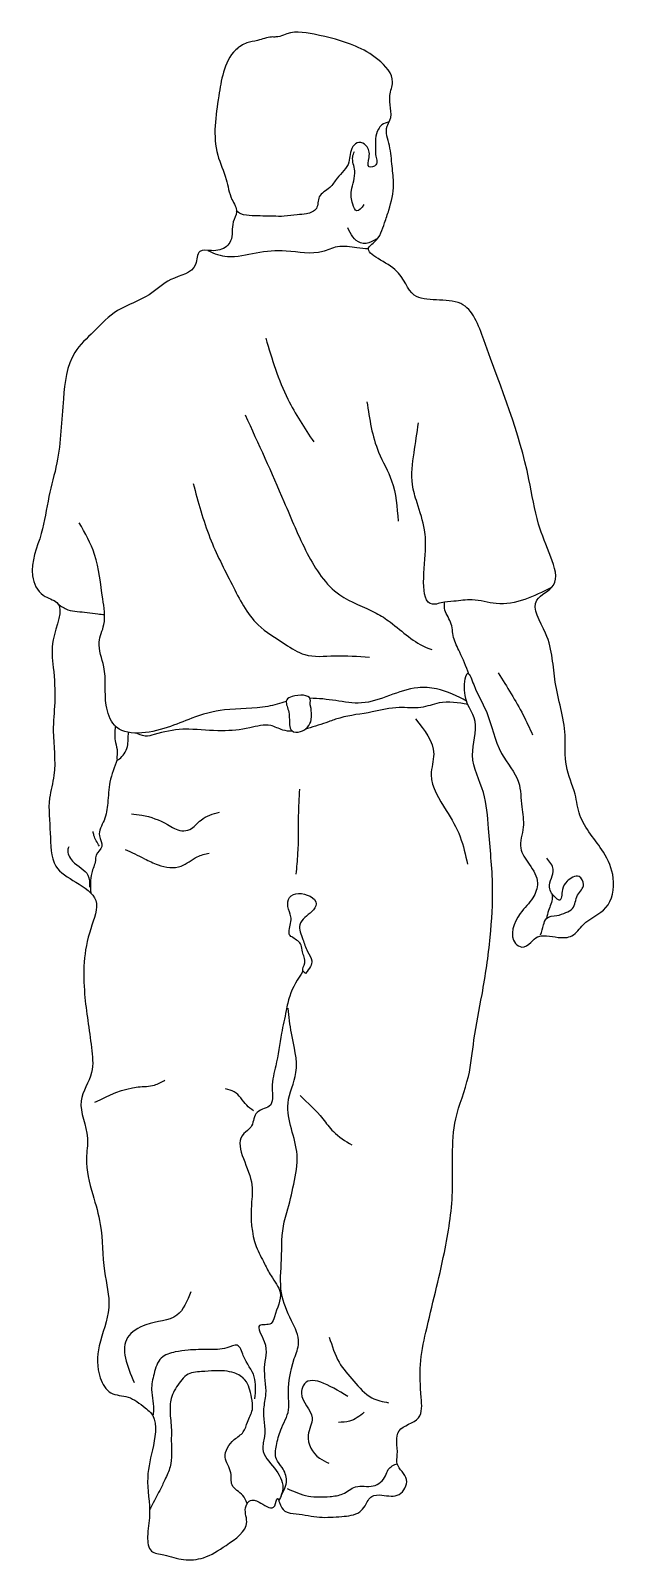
# Model space of a CAD drawing. Header units: millimetres. Extents: x -17 to 46, y 0 to 166.
import ezdxf

# ---------------------------------------------------------------- set-up
doc = ezdxf.new("R2010")
doc.units = ezdxf.units.MM
doc.layers.add('ceco.net 231', color=7, linetype='Continuous')

msp = doc.modelspace()

# ---------------------------------------------------------------- linework, layer by layer
at = {"layer": 'ceco.net 231'}
for points, knots in [([(10, 165.46), (11, 165.95), (13.86, 165.53), (17.33, 164.61), (20.3, 163.01), (22.27, 160.85), (21.22, 158.53), (21.99, 156.79), (20.94, 155.17), (21.65, 153.4), (21.75, 151.33), (22.1, 148.97), (21.61, 146.89), (20.88, 144.82), (20.44, 143.34), (18.27, 141.89), (22.97, 140.39), (23.73, 135.99), (29.95, 137.56), (33.18, 128.2), (36.16, 121.05), (37.44, 112.63), (38.9, 109.25), (40.17, 105.62), (36.32, 104.15), (39.29, 99.83), (39.19, 95.15), (40.85, 90.36), (40.4, 86.14), (41.73, 83.4), (42.12, 79.92), (44.62, 77.39), (46.14, 74), (45.49, 70.4), (42.69, 69.48), (41.53, 67.5), (39.88, 67.49), (38.85, 67.72), (38.09, 67.73), (37.42, 67.63), (36.87, 66.94), (35.98, 66.29), (34.33, 67.4), (35.37, 70.13), (37.09, 71.56), (37.87, 73.67), (36.77, 75.44), (35.36, 77.26), (36.27, 79.5), (35.75, 81.84), (35.82, 84.81), (33.14, 87.62), (32.4, 91.81), (30.97, 93.95), (29.92, 97.03), (29.26, 93.17), (31.52, 91.24), (29.92, 87), (31.99, 83.42), (32.28, 78.55), (32.87, 73.34), (32.49, 67.29), (31.7, 61.77), (30.63, 56.77), (30.26, 52.15), (27.97, 46.92), (28.68, 40.32), (27.44, 32.58), (25.82, 26.49), (24.7, 21.16), (24.91, 18.21), (25.18, 14.97), (21.81, 14.41), (22.52, 11.94), (22.15, 10.04), (23.9, 8.93), (22.66, 6.62), (20.98, 7.06), (19.41, 7.06), (18.97, 5.93), (18.07, 4.85), (16.16, 4.69), (13.85, 4.51), (11.9, 4.99), (10.04, 5.1), (9.68, 5.93), (9.26, 7.02), (9.15, 5.11), (7.61, 6.15), (6.51, 6.7), (5.59, 5.58), (6.6, 3.46), (3.82, 1.6), (1.62, 0.13), (-0.92, -0.15), (-2.63, 0.57), (-4.63, 0.71), (-4.84, 2.86), (-4.29, 5.34), (-5.06, 8.84), (-4.06, 12.26), (-3.61, 15.45), (-5.41, 16.78), (-6.67, 17.87), (-8.93, 17.8), (-10.3, 20.22), (-10.21, 23.53), (-8.47, 27.23), (-9.7, 31.69), (-9.57, 35.85), (-10.76, 39.84), (-11.63, 42.97), (-10.96, 46.4), (-12.73, 49.61), (-10.5, 52.64), (-10.93, 56.67), (-11.82, 61.82), (-11.71, 67.02), (-9.61, 71.73), (-12.53, 73.55), (-15.34, 75.18), (-15.21, 79.02), (-15.66, 82.24), (-14.54, 85.88), (-15.17, 89.38), (-14.73, 93.26), (-14.91, 96.63), (-15.41, 100.01), (-13.37, 103.85), (-16.52, 104.56), (-17.82, 107.59), (-16.1, 111.16), (-15.58, 115.29), (-14.18, 120.08), (-14.04, 125.31), (-13.41, 130.67), (-10.47, 133.36), (-8.09, 135.92), (-4.65, 136.87), (-2.4, 139.27), (0.69, 139.63), (0.59, 142.32), (2.41, 141.95), (3.65, 142.22), (4.61, 143.49), (4.24, 144.92), (5.18, 146.37), (4.14, 147.88), (3.87, 150), (2.15, 153.52), (2.79, 157.64), (3.38, 161.49), (4.36, 163.68), (5.94, 164.68), (7.33, 164.85), (8.35, 165.3), (9.31, 165.23), (9.75, 165.34), (10, 165.46)], [0, 0, 0, 0, 3.328645, 7.99058, 10.838552, 13.761178, 15.232795, 17.93546, 18.653738, 20.747554, 23.025615, 25.007397, 27.83365, 29.282817, 31.624247, 32.370932, 36.112526, 39.58526, 44.704874, 49.381648, 65.300532, 70.245353, 74.083826, 77.129913, 79.54742, 83.271667, 88.690302, 94.538634, 97.884042, 101.098879, 103.434121, 108.183464, 111.188554, 114.496517, 117.572985, 119.287271, 120.784783, 122.063368, 122.504366, 123.066511, 124.00489, 125.114047, 125.879683, 129.166698, 131.360793, 133.033216, 135.253637, 137.249663, 139.524453, 141.733606, 144.430365, 148.059837, 152.772978, 156.126689, 157.492052, 159.364367, 162.945195, 166.618686, 170.834763, 174.759252, 181.123549, 186.574685, 192.871462, 197.86724, 201.911223, 206.694053, 214.632152, 221.255798, 230.127841, 233.679806, 237.282025, 239.502931, 242.02901, 244.637304, 245.637533, 247.610762, 249.405703, 251.295235, 252.394171, 253.642823, 254.516844, 256.542314, 258.939896, 261.50738, 262.775587, 263.883356, 264.37015, 265.219463, 266.771867, 267.899175, 268.670742, 270.413549, 273.815605, 276.611499, 278.772771, 280.984364, 282.377793, 283.966954, 286.33015, 290.429699, 293.963835, 297.559617, 298.335726, 300.52004, 302.429728, 304.420782, 307.893458, 312.186767, 316.147456, 321.258914, 324.598154, 328.592556, 330.793743, 334.881583, 338.161558, 340.870129, 346.708961, 353.837383, 356.970171, 359.880528, 362.685576, 366.32777, 370.122321, 372.633047, 377.457709, 380.524433, 384.356113, 387.355422, 391.421094, 393.07736, 395.489384, 400.195366, 404.280513, 408.025107, 415.034949, 420.204738, 423.258086, 426.702452, 430.560194, 433.431556, 436.565181, 438.052131, 439.309521, 441.022428, 441.760959, 443.828279, 444.980384, 446.421388, 448.687588, 451.477629, 457.894119, 460.522901, 463.30131, 464.714009, 465.903961, 467.475565, 467.938429, 468.782371, 468.782371, 468.782371, 468.782371]), ([(21.49, 156.05), (21.19, 155.98), (20.71, 155.83), (20.18, 155.13), (19.95, 154.29), (20.04, 153.35), (19.9, 152.44), (20.43, 151.35), (18.94, 150.92), (19.45, 152.4), (19.23, 153.41), (18.19, 154.01), (17.43, 153.36), (17.21, 152.54), (17.15, 151.2), (15.9, 150.21), (15.1, 148.77), (13.65, 148.14), (13.84, 146.51), (12.55, 146.01), (11.37, 145.99), (10.15, 145.76), (8.52, 145.83), (6.97, 145.83), (5.54, 145.92), (5.02, 146.28), (4.85, 146.4)], [0.131192, 0.131192, 0.131192, 0.131192, 1.009072, 1.605675, 2.677045, 3.543612, 4.410179, 5.520797, 6.284029, 7.313076, 8.62675, 9.488033, 10.284977, 11.175839, 12.026194, 14.193615, 15.488869, 17.004383, 18.275841, 19.49758, 20.52039, 21.921568, 23.152914, 25.4021, 26.651895, 27.276087, 27.276087, 27.276087, 27.276087]), ([(18.74, 147.07), (18.47, 146.7), (17.97, 146.02), (17.35, 147.41), (17.26, 148.78), (18.04, 150.52), (17.35, 151.96), (17.62, 152.63), (17.7, 152.83)], [0, 0, 0, 0, 1.022764, 1.873716, 3.358929, 5.531705, 7.052799, 7.672704, 7.672704, 7.672704, 7.672704]), ([(20.08, 143.33), (19.72, 143.12), (19.19, 142.8), (18.2, 142.9), (17.45, 143.55), (17.14, 144.21), (16.98, 144.55)], [0, 0, 0, 0, 1.20356, 1.803904, 2.852524, 3.978224, 3.978224, 3.978224, 3.978224]), ([(1.8, 142.1), (2.5, 141.72), (4.22, 141.16), (7.08, 141.94), (10.51, 142.25), (13.57, 141.52), (15.98, 142.76), (17.7, 142.41), (18.81, 142.32), (19.23, 142.29)], [0, 0, 0, 0, 2.168054, 5.324902, 8.578381, 12.564503, 14.238979, 16.348786, 17.606595, 17.606595, 17.606595, 17.606595]), ([(8.08, 132.57), (8.76, 130.31), (9.97, 126.3), (12.28, 122.83), (13.29, 121.31)], [0, 0, 0, 0, 7.032725, 12.463179, 12.463179, 12.463179, 12.463179]), ([(19.07, 125.68), (19.34, 123.8), (19.78, 120.79), (22.15, 116.87), (22.34, 114.22), (22.45, 112.73)], [0, 0, 0, 0, 5.631609, 9.032215, 13.450256, 13.450256, 13.450256, 13.450256]), ([(5.83, 124.27), (7.27, 121.13), (9.58, 116.12), (12.32, 109.33), (15.41, 104.47), (19.36, 103.25), (22.5, 101.23), (24.25, 99.39), (25.97, 98.85), (26.11, 98.8)], [0, 0, 0, 0, 10.330043, 16.502402, 22.217759, 26.625484, 28.461138, 33.420644, 33.865934, 33.865934, 33.865934, 33.865934]), ([(39.09, 105.51), (37.24, 104.58), (34.36, 103.15), (30.7, 104.37), (28.69, 103.99), (27.37, 103.97), (24.66, 103.02), (25.49, 108.64), (25.42, 111.98), (24.59, 114.4), (23.77, 117.12), (24.16, 120.09), (24.5, 122.3), (24.67, 123.38)], [0, 0, 0, 0, 6.460694, 9.109041, 11.078321, 12.477986, 13.152246, 19.0492, 21.338123, 24.390706, 26.41184, 29.846928, 33.151357, 33.151357, 33.151357, 33.151357]), ([(0.2, 116.81), (0.74, 114.81), (1.76, 111), (4.35, 106.01), (6.58, 101.53), (9.85, 99.63), (12.48, 97.84), (15.77, 98.22), (18.09, 98.05), (19.35, 97.96)], [0, 0, 0, 0, 6.186316, 11.788647, 16.980566, 20.613717, 23.007265, 26.249306, 30.054198, 30.054198, 30.054198, 30.054198]), ([(10.31, 93.13), (9.64, 92.95), (7.46, 92.26), (3.93, 92.5), (0.22, 91.49), (-3.3, 89.89), (-8.18, 89.09), (-9.6, 93.41), (-9.05, 96.43), (-10.38, 99.36), (-9.18, 101.74), (-9.79, 105), (-10.1, 108.86), (-11.53, 111.42), (-12.16, 112.54)], [20.272954, 20.272954, 20.272954, 20.272954, 22.339562, 27.058013, 30.726409, 33.582503, 39.30806, 41.643094, 45.841539, 48.55641, 50.52798, 53.324699, 58.231743, 62.037934, 62.037934, 62.037934, 62.037934]), ([(-14.46, 103.72), (-14.12, 103.48), (-13.19, 102.85), (-11.61, 102.92), (-10.3, 102.64), (-9.66, 102.6), (-9.42, 102.6)], [0.133316, 0.133316, 0.133316, 0.133316, 1.352571, 3.460761, 4.633816, 5.37951, 5.37951, 5.37951, 5.37951]), ([(30.13, 96.13), (29.82, 96.94), (29.3, 98.27), (28.34, 100.05), (28.35, 101.8), (27.43, 102.88), (27.47, 103.62), (27.48, 103.93)], [0, 0, 0, 0, 2.572527, 4.287548, 5.969092, 7.623434, 8.151062, 8.151062, 8.151062, 8.151062]), ([(29.87, 93.2), (28.93, 93.68), (27.2, 94.56), (23.1, 94.86), (19.67, 92.54), (15.69, 93.27), (13.81, 93.49), (12.88, 93.49)], [0, 0, 0, 0, 3.705355, 5.743066, 12.063722, 14.871637, 17.648989, 17.648989, 17.648989, 17.648989]), ([(33.32, 96.24), (34.26, 94.74), (35.64, 92.58), (36.71, 90.26), (37.04, 89.54)], [0, 0, 0, 0, 5.29931, 7.671995, 7.671995, 7.671995, 7.671995]), ([(12.97, 92.53), (12.97, 92.53), (12.97, 92.53), (13.22, 90.9), (12.18, 89.79), (10.83, 89.77), (10.58, 90.96), (10.74, 91.97), (10.06, 93.3), (11.34, 93.91), (13.25, 93.91), (12.85, 92.89), (12.97, 92.53)], [0, 0, 0, 0, 0.827317, 1.983881, 3.60091, 4.565419, 5.244581, 6.803763, 7.960327, 8.658078, 10.643163, 11.485507, 11.485507, 11.485507, 11.485507]), ([(30.01, 92.83), (29, 93), (27.25, 93.29), (24.84, 92.27), (22.34, 92.68), (19.45, 91.87), (16.83, 91.64), (14.55, 90.82), (13.33, 90.4), (12.45, 90.17), (12.37, 90.15)], [0, 0, 0, 0, 3.185689, 5.203695, 7.569436, 10.546656, 14.114567, 15.404299, 17.803353, 18.045598, 18.045598, 18.045598, 18.045598]), ([(-8.26, 90.49), (-8.31, 89.82), (-8.37, 88.85), (-7.94, 87.83), (-8.24, 86.34), (-7.09, 87.61), (-6.87, 88.4), (-6.86, 89.22), (-6.82, 89.72), (-6.82, 89.79)], [0, 0, 0, 0, 1.75302, 2.812088, 3.617234, 4.790423, 5.644335, 6.450875, 7.162879, 7.162879, 7.162879, 7.162879]), ([(10.97, 89.93), (10.61, 89.91), (9.8, 89.99), (8.37, 90.85), (6.07, 90.14), (3.14, 89.85), (0.71, 90.13), (-1.76, 90.15), (-3.31, 89.77), (-5.09, 89.26), (-5.77, 89.61), (-5.97, 89.71)], [19.436345, 19.436345, 19.436345, 19.436345, 20.500337, 21.894173, 24.19139, 27.227307, 30.820412, 31.473029, 34.62503, 35.617438, 36.830047, 36.830047, 36.830047, 36.830047]), ([(24.34, 91.25), (25.32, 90.04), (26.82, 88.19), (25.55, 84.5), (27.58, 81.59), (29.3, 78.58), (29.76, 76.5), (29.99, 75.49)], [0, 0, 0, 0, 4.286812, 6.546033, 10.749889, 13.972858, 17.072641, 17.072641, 17.072641, 17.072641]), ([(-8.04, 86.84), (-8.35, 86.04), (-8.95, 84.52), (-9.03, 82.24), (-9.31, 80.28), (-10.31, 78.78), (-9.39, 77.37), (-10.39, 76.67), (-10.39, 75.6), (-11.04, 74.3), (-10.96, 73.06), (-10.91, 72.38)], [0, 0, 0, 0, 2.556977, 4.852099, 6.778339, 8.536341, 9.703865, 10.818807, 11.422249, 12.819136, 15.053401, 15.053401, 15.053401, 15.053401]), ([(11.38, 74.41), (11.46, 75.15), (11.68, 77.25), (11.59, 80.34), (11.73, 82.68), (11.78, 83.64)], [0, 0, 0, 0, 2.234765, 6.349253, 9.252379, 9.252379, 9.252379, 9.252379]), ([(-6.51, 80.95), (-6.13, 80.91), (-4.76, 80.79), (-2.94, 80.09), (-1.35, 79.01), (0.13, 79.22), (1.1, 80.59), (2.35, 80.94), (3.07, 81.15)], [0, 0, 0, 0, 1.155461, 4.102205, 5.794942, 6.682798, 8.263861, 10.470615, 10.470615, 10.470615, 10.470615]), ([(-9.97, 77.46), (-10.21, 77.83), (-10.53, 78.33), (-10.64, 78.9), (-10.67, 79.05)], [0, 0, 0, 0, 1.287021, 1.744342, 1.744342, 1.744342, 1.744342]), ([(-13.3, 77.38), (-13.34, 77.29), (-13.54, 76.77), (-12.81, 75.41), (-11.06, 74.74), (-11.04, 73.46), (-11.04, 72.99)], [0, 0, 0, 0, 0.290023, 1.66627, 3.928397, 5.238718, 5.238718, 5.238718, 5.238718]), ([(-7.19, 77.1), (-6.48, 76.77), (-5.29, 76.2), (-3.4, 75.22), (-1.13, 74.9), (0.39, 76.33), (1.49, 76.59), (1.93, 76.7)], [0, 0, 0, 0, 2.324312, 3.955357, 6.456635, 8.482405, 9.827295, 9.827295, 9.827295, 9.827295]), ([(37.92, 67.84), (38.03, 68.18), (38.21, 68.76), (38.48, 69.88), (39.7, 69.83), (40.58, 70.21), (41.72, 70.72), (41.66, 72.18), (42.89, 73.08), (42.06, 74.57), (40.74, 73.71), (40.17, 72.87), (40.22, 71.3), (39.3, 72.04), (38.47, 73.1), (39.7, 74.82), (38.91, 75.76), (38.58, 76.14)], [0, 0, 0, 0, 1.09212, 1.870953, 3.062499, 4.090001, 4.927918, 6.483169, 7.80717, 8.79559, 10.19242, 11.224327, 12.428979, 12.790507, 14.208887, 16.203665, 17.596096, 17.596096, 17.596096, 17.596096]), ([(12.4, 63.63), (12.84, 64.2), (13.37, 64.95), (12.46, 66.1), (12.17, 67.38), (11.47, 68.75), (12.32, 69.77), (13.06, 70.28), (13.83, 71.24), (12.61, 72.43), (10.63, 72.44), (10.35, 70.8), (11.04, 69.7), (10.62, 68.68), (10.59, 67.79), (11.24, 67.38), (12.01, 66.93), (12.01, 65.8), (12.57, 64.93), (11.9, 64), (12.28, 63.72), (12.4, 63.63)], [0, 0, 0, 0, 1.317956, 2.447024, 3.850077, 5.473926, 6.408807, 7.432698, 8.382285, 9.442732, 11.663664, 12.645457, 13.802781, 15.307347, 15.791097, 16.23511, 17.462936, 18.199279, 19.426519, 20.314115, 20.722738, 20.722738, 20.722738, 20.722738]), ([(39.16, 72.28), (39.19, 72.14), (39.22, 71.52), (38.81, 70.65), (38.61, 69.9), (38.54, 69.61)], [2.072063, 2.072063, 2.072063, 2.072063, 2.511395, 3.949242, 4.837401, 4.837401, 4.837401, 4.837401]), ([(12.12, 63.88), (11.56, 63.01), (10.7, 61.68), (10.25, 59.3), (9.68, 56.82), (9.31, 53.93), (8.6, 51.53), (9.01, 49.22), (7.67, 48.95), (6.72, 48.33), (6.76, 46.96), (4.2, 45.51), (6.93, 41.84), (6.37, 37.89), (6.56, 34.7), (7.88, 32.3), (8.66, 30.65), (10.17, 28.86), (9.16, 27.08), (8.76, 25.34), (6.67, 25.78), (8.56, 23.12), (7.6, 20.93), (8.28, 18.4), (7.62, 15.94), (8.21, 13.95), (7.45, 11.62), (9.1, 10.05), (10.23, 8.08), (9.73, 6.89), (9.5, 6.41)], [0, 0, 0, 0, 3.069182, 4.687076, 7.19237, 10.772048, 13.192901, 15.230997, 16.049675, 16.906071, 18.460411, 19.485278, 24.795494, 27.281248, 31.840154, 33.905404, 35.41492, 37.441724, 40.176701, 40.970892, 42.2375, 44.043243, 46.860003, 49.7526, 51.356274, 54.364857, 55.739717, 58.186584, 60.465468, 61.98807, 61.98807, 61.98807, 61.98807]), ([(9.75, 6.98), (10.07, 7.51), (10.54, 8.5), (10.01, 9.97), (9.01, 10.97), (9.24, 12.55), (9.66, 14.3), (10.69, 15.89), (10.44, 18.58), (10.77, 21.01), (11.97, 23.79), (10.72, 26.18), (9.47, 29.04), (9.9, 32.76), (9.76, 35.72), (10.59, 38.37), (11.12, 40.76), (11.94, 44.78), (9.66, 48.85), (11.91, 53.13), (10.86, 56.64), (10.6, 58.95), (10.5, 59.85)], [0.492103, 0.492103, 0.492103, 0.492103, 2.255324, 3.723012, 4.83884, 6.30843, 8.072322, 10.399451, 11.637, 16.012479, 17.776371, 20.296009, 23.501345, 27.136648, 31.247709, 32.286877, 35.433622, 38.636866, 44.351378, 47.765305, 52.076823, 54.794326, 54.794326, 54.794326, 54.794326]), ([(-10.47, 49.65), (-8.96, 50.4), (-6.9, 51.42), (-4.14, 51.35), (-3.23, 51.84), (-2.86, 52.04)], [0, 0, 0, 0, 4.984354, 6.770923, 8.031878, 8.031878, 8.031878, 8.031878]), ([(6.75, 48.71), (6.49, 48.9), (5.71, 49.5), (5.05, 50.8), (4.05, 51.03), (3.72, 51.11)], [0, 0, 0, 0, 0.961903, 2.954975, 3.945059, 3.945059, 3.945059, 3.945059]), ([(11.8, 50.4), (12.66, 49.59), (13.96, 48.37), (15.48, 46.22), (16.71, 45.46), (17.42, 45.02)], [0, 0, 0, 0, 3.53809, 5.341419, 7.820413, 7.820413, 7.820413, 7.820413]), ([(-0.06, 29.1), (-0.45, 28.1), (-1.32, 25.89), (-4.64, 25.93), (-8.08, 23.74), (-6.96, 21.05), (-6.21, 19.24)], [0, 0, 0, 0, 2.966406, 6.493372, 8.909843, 13.833805, 13.833805, 13.833805, 13.833805]), ([(6.9, 17.48), (6.97, 18.31), (7.13, 20.06), (5.74, 21.54), (5.18, 23.64), (3.53, 22.76), (1.83, 22.84), (-0.09, 22.81), (-1.81, 22.59), (-3.53, 22.06), (-4.06, 20.21), (-4.5, 18.25), (-3.98, 16.7), (-4.15, 15.78), (-4.18, 15.65)], [0, 0, 0, 0, 2.373363, 4.967564, 6.26765, 7.419574, 9.408286, 11.651966, 13.051208, 14.70529, 16.592722, 18.326352, 20.772717, 21.160037, 21.160037, 21.160037, 21.160037]), ([(14.98, 24.17), (15.27, 23.22), (15.81, 21.43), (17.66, 19.41), (19.25, 17.47), (20.79, 17.17), (21.42, 17.05)], [0, 0, 0, 0, 2.926665, 5.518935, 8.200908, 10.096499, 10.096499, 10.096499, 10.096499]), ([(6.08, 6.13), (5.93, 6.45), (5.56, 7.24), (4.14, 7.89), (4.5, 9.67), (3.21, 11.19), (4.36, 12.99), (5.75, 13.74), (6.08, 15.07), (6.78, 16.24), (6.49, 17.86), (6.16, 19.51), (4.45, 20.5), (2.76, 20.56), (1.06, 20.41), (-0.43, 20.33), (-1.39, 19.1), (-2.24, 17.86), (-2.37, 15.97), (-2.13, 14.38), (-2.21, 12.38), (-2.03, 10.48), (-2.84, 8.76), (-3.52, 7.31), (-4.12, 6.25), (-4.47, 5.54), (-4.53, 5.43)], [0, 0, 0, 0, 0.921509, 2.573763, 3.889178, 5.677258, 7.829435, 9.12209, 10.293775, 11.742746, 13.053999, 15.093532, 16.480906, 18.597776, 20.050169, 21.728699, 22.687546, 24.570966, 26.170122, 28.183598, 29.398092, 32.204274, 33.713755, 35.009322, 37.01559, 37.373367, 37.373367, 37.373367, 37.373367]), ([(17, 17.71), (14.92, 18.98), (12.49, 20.44), (11.68, 17.31), (13.75, 15.77), (12.19, 13.27), (13.38, 11.17), (14.58, 10.65), (14.93, 10.49)], [0, 0, 0, 0, 4.994786, 5.804557, 8.713771, 10.642682, 13.411824, 14.580101, 14.580101, 14.580101, 14.580101]), ([(18.76, 16.01), (18.26, 15.61), (17.43, 14.94), (16.38, 14.93), (15.97, 14.92)], [0, 0, 0, 0, 1.854091, 3.0751, 3.0751, 3.0751, 3.0751]), ([(10.41, 7.73), (11.16, 7.4), (12.64, 6.75), (14.74, 6.83), (16.55, 7.02), (17.85, 8.27), (19.75, 7.68), (21.06, 8.76), (21.35, 10.01), (21.99, 10.29), (22.39, 10.46)], [0, 0, 0, 0, 2.44004, 4.788733, 6.207866, 7.794765, 9.71406, 11.449903, 12.17927, 13.388437, 13.388437, 13.388437, 13.388437])]:
    msp.add_open_spline(points, degree=3, knots=knots, dxfattribs=at)

doc.saveas('drawing.dxf')
